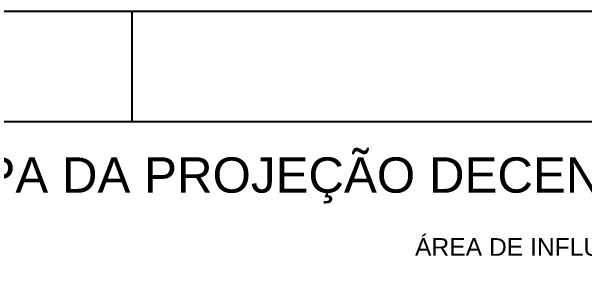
# Model space of a CAD drawing. Header units: millimetres. Extents: x 548366 to 1117317, y 7446967 to 14899125.
# Drawn here: x 552242 to 554191, y 7460436 to 7461405 of the extents above; entities that cross this region are included whole.
import ezdxf
from ezdxf.enums import TextEntityAlignment as Align

# ---------------------------------------------------------------- set-up
doc = ezdxf.new("R2010")
doc.units = ezdxf.units.MM
doc.header["$MEASUREMENT"] = 0
doc.layers.add('CARIMBO', color=7, linetype='Continuous')
doc.styles.add('ARIAL', font='ARIAL.TTF')

msp = doc.modelspace()

# ---------------------------------------------------------------- linework, layer by layer
at = {"layer": 'CARIMBO', "color": 20}
msp.add_lwpolyline([(560359.3, 7461404.7), (548365.7, 7461404.7)], dxfattribs=at)
at = {"layer": 'CARIMBO', "color": 20, "ltscale": 0.5}
msp.add_lwpolyline([(552651.1, 7461404.7), (552651.1, 7461029.7)], dxfattribs=at)
at = {"layer": 'CARIMBO', "color": 6}
msp.add_lwpolyline([(548990.7, 7461029.7), (548990.7, 7447341.9), (559734.3, 7447341.9), (559734.3, 7461029.7)], close=True, dxfattribs=at)

# ---------------------------------------------------------------- texts
at = {"layer": 'CARIMBO', "color": 8, "style": 'ARIAL'}
for s, height, p in [('MAPA DA PROJEÇÃO DECENAL DA POPULAÇÃO RESIDENTE', 120, (554360, 7460788.9)), ('ÁREA DE INFLUÊNCIA DIRETA - 5 Km', 60, (554359.3, 7460574.4))]:
    msp.add_text(s, height=height, dxfattribs=at).set_placement(p, align=Align.CENTER)

doc.saveas('drawing.dxf')
